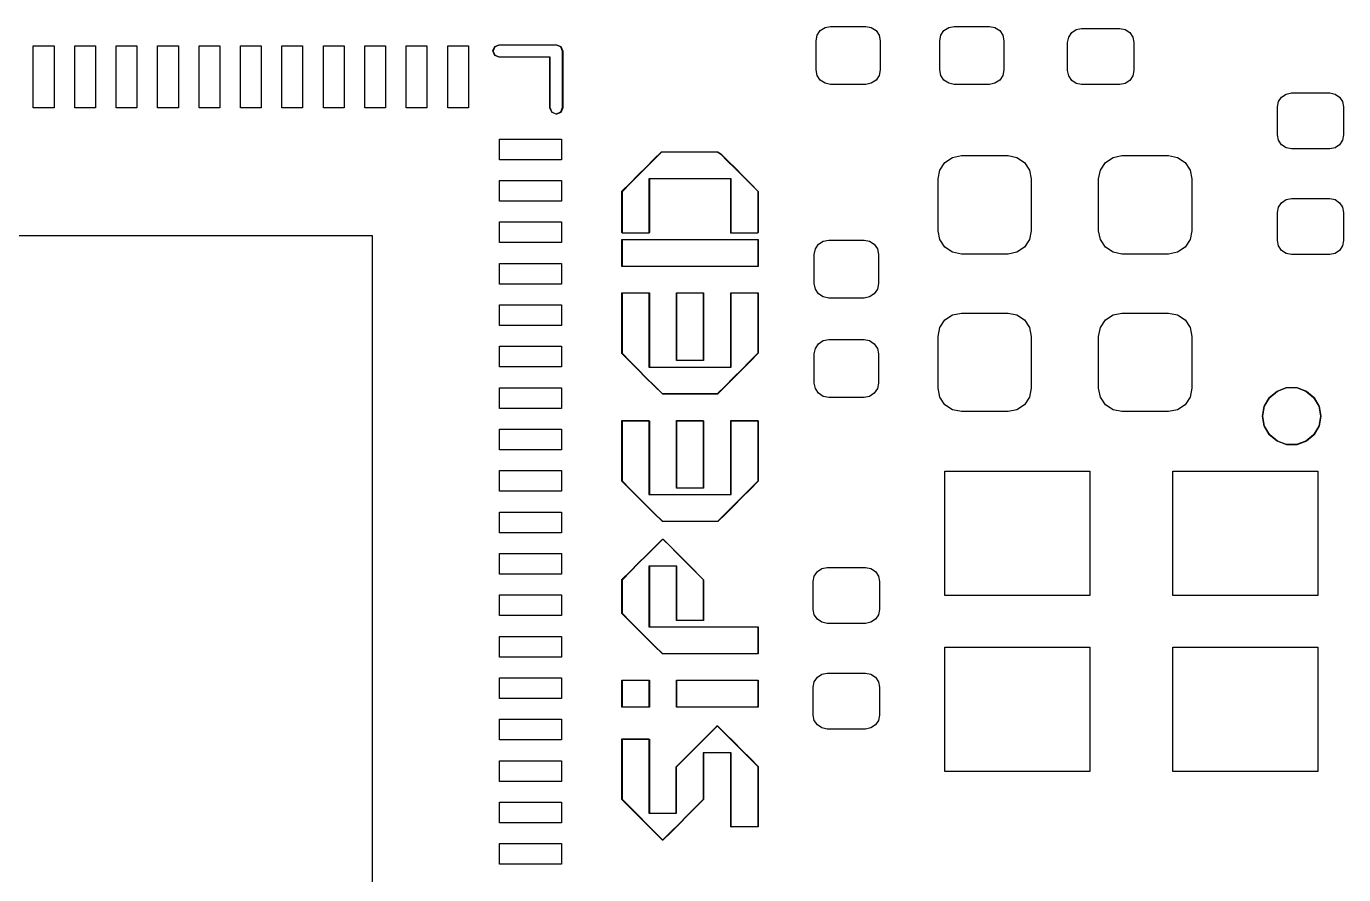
# Model space of a CAD drawing. Extents: x -4.6 to 74, y -9.9 to 22.
# Drawn here: x 28.34 to 41.04, y 5.79 to 13.96 of the extents above; entities that cross this region are included whole.
import ezdxf

# ---------------------------------------------------------------- set-up
doc = ezdxf.new("R2010")
doc.units = 0
doc.header["$MEASUREMENT"] = 0
doc.layers.get('0').update_dxf_attribs({"color": 252, "linetype": 'CONTINUOUS'})
doc.layers.add('BLACK', color=140, linetype='CONTINUOUS')
doc.layers.get('0').off()

# ---------------------------------------------------------------- blocks, each defined once
blk = doc.blocks.new('Tang_Nano_9K_3672-F_Mask')
at = {"layer": 'BLACK', "linetype": 'Continuous'}
for p, q in [((5.2748, -3.31014), (5.27521, -3.30803)), ((5.27521, -3.30803), (5.27641, -3.30624)), ((5.27641, -3.30624), (5.2782, -3.30505)), ((5.2782, -3.30505), (5.28031, -3.30463)), ((5.28031, -3.30463), (5.29369, -3.30463)), ((5.29369, -3.30463), (5.2958, -3.30505)), ((5.2958, -3.30505), (5.29759, -3.30624)), ((5.29759, -3.30624), (5.29879, -3.30803)), ((5.29879, -3.30803), (5.2992, -3.31014)), ((5.3218, -3.31014), (5.32221, -3.30803)), ((5.32221, -3.30803), (5.32341, -3.30624)), ((5.32341, -3.30624), (5.3252, -3.30505)), ((5.3252, -3.30505), (5.32731, -3.30463)), ((5.32731, -3.30463), (5.34069, -3.30463)), ((5.34069, -3.30463), (5.3428, -3.30505)), ((5.3428, -3.30505), (5.34459, -3.30624)), ((5.34459, -3.30624), (5.34579, -3.30803)), ((5.34579, -3.30803), (5.3462, -3.31014)), ((5.3704, -3.31076), (5.37081, -3.30873)), ((5.37081, -3.30873), (5.37196, -3.30701)), ((5.37196, -3.30701), (5.37368, -3.30585)), ((5.37368, -3.30585), (5.37572, -3.30545)), ((5.37572, -3.30545), (5.39028, -3.30545)), ((5.39028, -3.30545), (5.39232, -3.30585)), ((5.39232, -3.30585), (5.39404, -3.30701)), ((5.39404, -3.30701), (5.39519, -3.30873)), ((5.39519, -3.30873), (5.3956, -3.31076)), ((4.97732, -3.33565), (4.97732, -3.31203)), ((4.97732, -3.31203), (4.98519, -3.31203)), ((4.98519, -3.31203), (4.98519, -3.33565)), ((4.99307, -3.33565), (4.99307, -3.31203)), ((4.99307, -3.31203), (5.00094, -3.31203)), ((5.00094, -3.31203), (5.00094, -3.33565)), ((5.00881, -3.33565), (5.00881, -3.31203)), ((5.00881, -3.31203), (5.01669, -3.31203)), ((5.01669, -3.31203), (5.01669, -3.33565)), ((5.02456, -3.33565), (5.02456, -3.31203)), ((5.02456, -3.31203), (5.03244, -3.31203)), ((5.03244, -3.31203), (5.03244, -3.33565)), ((5.04031, -3.33565), (5.04031, -3.31203)), ((5.04031, -3.31203), (5.04819, -3.31203)), ((5.04819, -3.31203), (5.04819, -3.33565)), ((5.05606, -3.33565), (5.05606, -3.31203)), ((5.05606, -3.31203), (5.06393, -3.31203)), ((5.06393, -3.31203), (5.06393, -3.33565)), ((5.07181, -3.33565), (5.07181, -3.31203)), ((5.07181, -3.31203), (5.07968, -3.31203)), ((5.07968, -3.31203), (5.07968, -3.33565)), ((5.08756, -3.33565), (5.08756, -3.31203)), ((5.08756, -3.31203), (5.09543, -3.31203)), ((5.09543, -3.31203), (5.09543, -3.33565)), ((5.1033, -3.33565), (5.1033, -3.31203)), ((5.1033, -3.31203), (5.11118, -3.31203)), ((5.11118, -3.31203), (5.11118, -3.33565)), ((5.11905, -3.33565), (5.11905, -3.31203)), ((5.11905, -3.31203), (5.12693, -3.31203)), ((5.12693, -3.31203), (5.12693, -3.33565)), ((5.1348, -3.33565), (5.1348, -3.31203)), ((5.1348, -3.31203), (5.14267, -3.31203)), ((5.14267, -3.31203), (5.14267, -3.33565)), ((5.2748, -3.32117), (5.2748, -3.31014)), ((5.2992, -3.31014), (5.2992, -3.32117)), ((5.3218, -3.32117), (5.3218, -3.31014)), ((5.3462, -3.31014), (5.3462, -3.32117)), ((5.3704, -3.32139), (5.3704, -3.31076)), ((5.3956, -3.31076), (5.3956, -3.32139)), ((5.27521, -3.32327), (5.2748, -3.32117)), ((5.27641, -3.32506), (5.27521, -3.32327)), ((5.29879, -3.32327), (5.29759, -3.32506)), ((5.2992, -3.32117), (5.29879, -3.32327)), ((5.32221, -3.32327), (5.3218, -3.32117)), ((5.32341, -3.32506), (5.32221, -3.32327)), ((5.34579, -3.32327), (5.34459, -3.32506)), ((5.3462, -3.32117), (5.34579, -3.32327)), ((5.37081, -3.32343), (5.3704, -3.32139)), ((5.37196, -3.32515), (5.37081, -3.32343)), ((5.39519, -3.32343), (5.39404, -3.32515)), ((5.3956, -3.32139), (5.39519, -3.32343)), ((5.2782, -3.32626), (5.27641, -3.32506)), ((5.28031, -3.32668), (5.2782, -3.32626)), ((5.29369, -3.32668), (5.28031, -3.32668)), ((5.2958, -3.32626), (5.29369, -3.32668)), ((5.29759, -3.32506), (5.2958, -3.32626)), ((5.3252, -3.32626), (5.32341, -3.32506)), ((5.32731, -3.32668), (5.3252, -3.32626)), ((5.34069, -3.32668), (5.32731, -3.32668)), ((5.3428, -3.32626), (5.34069, -3.32668)), ((5.34459, -3.32506), (5.3428, -3.32626)), ((5.37368, -3.3263), (5.37196, -3.32515)), ((5.37572, -3.32671), (5.37368, -3.3263)), ((5.39028, -3.32671), (5.37572, -3.32671)), ((5.39232, -3.3263), (5.39028, -3.32671)), ((5.39404, -3.32515), (5.39232, -3.3263)), ((5.45012, -3.33525), (5.45052, -3.33321)), ((5.45052, -3.33321), (5.45167, -3.33149)), ((5.45167, -3.33149), (5.4534, -3.33034)), ((5.4534, -3.33034), (5.45543, -3.32993)), ((5.45543, -3.32993), (5.47, -3.32993)), ((5.47, -3.32993), (5.47203, -3.33034)), ((5.47203, -3.33034), (5.47376, -3.33149)), ((5.47376, -3.33149), (5.47491, -3.33321)), ((5.47491, -3.33321), (5.47531, -3.33525)), ((4.98519, -3.33565), (4.97732, -3.33565)), ((5.00094, -3.33565), (4.99307, -3.33565)), ((5.01669, -3.33565), (5.00881, -3.33565)), ((5.03244, -3.33565), (5.02456, -3.33565)), ((5.04819, -3.33565), (5.04031, -3.33565)), ((5.06393, -3.33565), (5.05606, -3.33565)), ((5.07968, -3.33565), (5.07181, -3.33565)), ((5.09543, -3.33565), (5.08756, -3.33565)), ((5.11118, -3.33565), (5.1033, -3.33565)), ((5.12693, -3.33565), (5.11905, -3.33565)), ((5.14267, -3.33565), (5.1348, -3.33565)), ((5.45012, -3.34588), (5.45012, -3.33525)), ((5.47531, -3.33525), (5.47531, -3.34588)), ((5.15448, -3.35534), (5.15448, -3.34746)), ((5.15448, -3.34746), (5.17811, -3.34746)), ((5.17811, -3.34746), (5.17811, -3.35534)), ((5.45052, -3.34791), (5.45012, -3.34588)), ((5.45167, -3.34963), (5.45052, -3.34791)), ((5.47491, -3.34791), (5.47376, -3.34963)), ((5.47531, -3.34588), (5.47491, -3.34791)), ((5.32665, -3.35442), (5.33004, -3.35375)), ((5.33004, -3.35375), (5.34776, -3.35375)), ((5.34776, -3.35375), (5.35115, -3.35442)), ((5.38767, -3.35442), (5.39106, -3.35375)), ((5.39106, -3.35375), (5.40878, -3.35375)), ((5.40878, -3.35375), (5.41217, -3.35442)), ((5.4534, -3.35079), (5.45167, -3.34963)), ((5.45543, -3.35119), (5.4534, -3.35079)), ((5.47, -3.35119), (5.45543, -3.35119)), ((5.47203, -3.35079), (5.47, -3.35119)), ((5.47376, -3.34963), (5.47203, -3.35079)), ((5.17811, -3.35534), (5.15448, -3.35534)), ((5.32118, -3.36261), (5.32186, -3.35922)), ((5.32186, -3.35922), (5.32378, -3.35634)), ((5.32378, -3.35634), (5.32665, -3.35442)), ((5.35115, -3.35442), (5.35402, -3.35634)), ((5.35402, -3.35634), (5.35594, -3.35922)), ((5.35594, -3.35922), (5.35661, -3.36261)), ((5.3822, -3.36261), (5.38288, -3.35922)), ((5.38288, -3.35922), (5.3848, -3.35634)), ((5.3848, -3.35634), (5.38767, -3.35442)), ((5.41217, -3.35442), (5.41504, -3.35634)), ((5.41504, -3.35634), (5.41696, -3.35922)), ((5.41696, -3.35922), (5.41764, -3.36261)), ((5.15448, -3.37109), (5.15448, -3.36321)), ((5.15448, -3.36321), (5.17811, -3.36321)), ((5.17811, -3.36321), (5.17811, -3.37109)), ((5.32118, -3.38229), (5.32118, -3.36261)), ((5.35661, -3.36261), (5.35661, -3.38229)), ((5.3822, -3.38229), (5.3822, -3.36261)), ((5.41764, -3.36261), (5.41764, -3.38229)), ((5.17811, -3.37109), (5.15448, -3.37109)), ((5.45012, -3.3754), (5.45052, -3.37337)), ((5.45052, -3.37337), (5.45167, -3.37165)), ((5.45167, -3.37165), (5.4534, -3.37049)), ((5.4534, -3.37049), (5.45543, -3.37009)), ((5.45543, -3.37009), (5.47, -3.37009)), ((5.47, -3.37009), (5.47203, -3.37049)), ((5.47203, -3.37049), (5.47376, -3.37165)), ((5.47376, -3.37165), (5.47491, -3.37337)), ((5.47491, -3.37337), (5.47531, -3.3754)), ((5.15448, -3.38683), (5.15448, -3.37896)), ((5.15448, -3.37896), (5.17811, -3.37896)), ((5.17811, -3.37896), (5.17811, -3.38683)), ((5.45012, -3.38603), (5.45012, -3.3754)), ((5.47531, -3.3754), (5.47531, -3.38603)), ((4.8407, -3.38408), (5.10606, -3.38408)), ((5.10606, -3.38408), (5.10606, -3.64943)), ((5.32186, -3.38568), (5.32118, -3.38229)), ((5.35661, -3.38229), (5.35594, -3.38568)), ((5.38288, -3.38568), (5.3822, -3.38229)), ((5.41764, -3.38229), (5.41696, -3.38568)), ((5.17811, -3.38683), (5.15448, -3.38683)), ((5.27413, -3.39135), (5.27455, -3.38924)), ((5.27455, -3.38924), (5.27575, -3.38745)), ((5.27575, -3.38745), (5.27754, -3.38626)), ((5.27754, -3.38626), (5.27965, -3.38584)), ((5.27965, -3.38584), (5.29303, -3.38584)), ((5.29303, -3.38584), (5.29514, -3.38626)), ((5.29514, -3.38626), (5.29693, -3.38745)), ((5.29693, -3.38745), (5.29812, -3.38924)), ((5.29812, -3.38924), (5.29854, -3.39135)), ((5.32378, -3.38856), (5.32186, -3.38568)), ((5.32665, -3.39048), (5.32378, -3.38856)), ((5.35402, -3.38856), (5.35115, -3.39048)), ((5.35594, -3.38568), (5.35402, -3.38856)), ((5.3848, -3.38856), (5.38288, -3.38568)), ((5.38767, -3.39048), (5.3848, -3.38856)), ((5.41504, -3.38856), (5.41217, -3.39048)), ((5.41696, -3.38568), (5.41504, -3.38856)), ((5.45052, -3.38807), (5.45012, -3.38603)), ((5.45167, -3.38979), (5.45052, -3.38807)), ((5.47491, -3.38807), (5.47376, -3.38979)), ((5.47531, -3.38603), (5.47491, -3.38807)), ((5.27413, -3.40237), (5.27413, -3.39135)), ((5.29854, -3.39135), (5.29854, -3.40237)), ((5.33004, -3.39115), (5.32665, -3.39048)), ((5.34776, -3.39115), (5.33004, -3.39115)), ((5.35115, -3.39048), (5.34776, -3.39115)), ((5.39106, -3.39115), (5.38767, -3.39048)), ((5.40878, -3.39115), (5.39106, -3.39115)), ((5.41217, -3.39048), (5.40878, -3.39115)), ((5.4534, -3.39094), (5.45167, -3.38979)), ((5.45543, -3.39135), (5.4534, -3.39094)), ((5.47, -3.39135), (5.45543, -3.39135)), ((5.47203, -3.39094), (5.47, -3.39135)), ((5.47376, -3.38979), (5.47203, -3.39094)), ((5.15448, -3.40258), (5.15448, -3.39471)), ((5.15448, -3.39471), (5.17811, -3.39471)), ((5.17811, -3.39471), (5.17811, -3.40258)), ((5.17811, -3.40258), (5.15448, -3.40258)), ((5.27455, -3.40448), (5.27413, -3.40237)), ((5.29854, -3.40237), (5.29812, -3.40448)), ((5.27575, -3.40627), (5.27455, -3.40448)), ((5.27754, -3.40746), (5.27575, -3.40627)), ((5.27965, -3.40788), (5.27754, -3.40746)), ((5.29303, -3.40788), (5.27965, -3.40788)), ((5.29514, -3.40746), (5.29303, -3.40788)), ((5.29693, -3.40627), (5.29514, -3.40746)), ((5.29812, -3.40448), (5.29693, -3.40627)), ((5.15448, -3.41833), (5.15448, -3.41046)), ((5.15448, -3.41046), (5.17811, -3.41046)), ((5.17811, -3.41046), (5.17811, -3.41833)), ((5.32378, -3.41619), (5.32665, -3.41427)), ((5.32665, -3.41427), (5.33004, -3.41359)), ((5.33004, -3.41359), (5.34776, -3.41359)), ((5.34776, -3.41359), (5.35115, -3.41427)), ((5.35115, -3.41427), (5.35402, -3.41619)), ((5.3848, -3.41619), (5.38767, -3.41427)), ((5.38767, -3.41427), (5.39106, -3.41359)), ((5.39106, -3.41359), (5.40878, -3.41359)), ((5.40878, -3.41359), (5.41217, -3.41427)), ((5.41217, -3.41427), (5.41504, -3.41619)), ((5.17811, -3.41833), (5.15448, -3.41833)), ((5.32118, -3.42245), (5.32185, -3.41906)), ((5.32185, -3.41906), (5.32378, -3.41619)), ((5.35402, -3.41619), (5.35594, -3.41906)), ((5.35594, -3.41906), (5.35661, -3.42245)), ((5.3822, -3.42245), (5.38288, -3.41906)), ((5.38288, -3.41906), (5.3848, -3.41619)), ((5.41504, -3.41619), (5.41696, -3.41906)), ((5.41696, -3.41906), (5.41764, -3.42245)), ((5.27575, -3.42525), (5.27754, -3.42405)), ((5.27754, -3.42405), (5.27965, -3.42363)), ((5.27965, -3.42363), (5.29303, -3.42363)), ((5.29303, -3.42363), (5.29514, -3.42405)), ((5.29514, -3.42405), (5.29693, -3.42525)), ((5.32118, -3.44214), (5.32118, -3.42245)), ((5.35661, -3.42245), (5.35661, -3.44214)), ((5.3822, -3.44214), (5.3822, -3.42245)), ((5.41764, -3.42245), (5.41764, -3.44214)), ((5.15448, -3.43408), (5.15448, -3.4262)), ((5.15448, -3.4262), (5.17811, -3.4262)), ((5.17811, -3.4262), (5.17811, -3.43408)), ((5.27413, -3.42914), (5.27455, -3.42703)), ((5.27413, -3.44017), (5.27413, -3.42914)), ((5.27455, -3.42703), (5.27575, -3.42525)), ((5.29693, -3.42525), (5.29812, -3.42703)), ((5.29812, -3.42703), (5.29854, -3.42914)), ((5.29854, -3.42914), (5.29854, -3.44017)), ((5.17811, -3.43408), (5.15448, -3.43408)), ((5.15448, -3.44983), (5.15448, -3.44195)), ((5.15448, -3.44195), (5.17811, -3.44195)), ((5.17811, -3.44195), (5.17811, -3.44983)), ((5.27455, -3.44228), (5.27413, -3.44017)), ((5.27575, -3.44406), (5.27455, -3.44228)), ((5.27754, -3.44526), (5.27575, -3.44406)), ((5.29693, -3.44406), (5.29514, -3.44526)), ((5.29812, -3.44228), (5.29693, -3.44406)), ((5.29854, -3.44017), (5.29812, -3.44228)), ((5.32185, -3.44553), (5.32118, -3.44214)), ((5.35661, -3.44214), (5.35594, -3.44553)), ((5.38288, -3.44553), (5.3822, -3.44214)), ((5.41764, -3.44214), (5.41696, -3.44553)), ((5.27965, -3.44568), (5.27754, -3.44526)), ((5.29303, -3.44568), (5.27965, -3.44568)), ((5.29514, -3.44526), (5.29303, -3.44568)), ((5.32378, -3.4484), (5.32185, -3.44553)), ((5.32665, -3.45032), (5.32378, -3.4484)), ((5.35402, -3.4484), (5.35115, -3.45032)), ((5.35594, -3.44553), (5.35402, -3.4484)), ((5.3848, -3.4484), (5.38288, -3.44553)), ((5.38767, -3.45032), (5.3848, -3.4484)), ((5.41504, -3.4484), (5.41217, -3.45032)), ((5.41696, -3.44553), (5.41504, -3.4484)), ((5.17811, -3.44983), (5.15448, -3.44983)), ((5.33004, -3.45099), (5.32665, -3.45032)), ((5.34776, -3.45099), (5.33004, -3.45099)), ((5.35115, -3.45032), (5.34776, -3.45099)), ((5.39106, -3.45099), (5.38767, -3.45032)), ((5.40878, -3.45099), (5.39106, -3.45099)), ((5.41217, -3.45032), (5.40878, -3.45099)), ((5.15448, -3.46557), (5.15448, -3.4577)), ((5.15448, -3.4577), (5.17811, -3.4577)), ((5.17811, -3.4577), (5.17811, -3.46557)), ((5.17811, -3.46557), (5.15448, -3.46557)), ((5.15448, -3.48132), (5.15448, -3.47345)), ((5.15448, -3.47345), (5.17811, -3.47345)), ((5.17811, -3.47345), (5.17811, -3.48132)), ((5.32374, -3.52088), (5.32374, -3.47363)), ((5.32374, -3.47363), (5.37886, -3.47363)), ((5.37886, -3.47363), (5.37886, -3.52088)), ((5.41035, -3.52088), (5.41035, -3.47363)), ((5.41035, -3.47363), (5.46547, -3.47363)), ((5.46547, -3.47363), (5.46547, -3.52088)), ((5.17811, -3.48132), (5.15448, -3.48132)), ((5.15448, -3.49707), (5.15448, -3.4892)), ((5.15448, -3.4892), (5.17811, -3.4892)), ((5.17811, -3.4892), (5.17811, -3.49707)), ((5.17811, -3.49707), (5.15448, -3.49707)), ((5.15448, -3.51282), (5.15448, -3.50494)), ((5.15448, -3.50494), (5.17811, -3.50494)), ((5.17811, -3.50494), (5.17811, -3.51282)), ((5.17811, -3.51282), (5.15448, -3.51282)), ((5.27374, -3.51556), (5.27414, -3.51353)), ((5.27414, -3.51353), (5.2753, -3.5118)), ((5.2753, -3.5118), (5.27702, -3.51065)), ((5.27702, -3.51065), (5.27906, -3.51025)), ((5.27906, -3.51025), (5.29362, -3.51025)), ((5.29362, -3.51025), (5.29566, -3.51065)), ((5.29566, -3.51065), (5.29738, -3.5118)), ((5.29738, -3.5118), (5.29853, -3.51353)), ((5.29853, -3.51353), (5.29894, -3.51556)), ((5.27374, -3.52619), (5.27374, -3.51556)), ((5.29894, -3.51556), (5.29894, -3.52619)), ((5.15448, -3.52857), (5.15448, -3.52069)), ((5.15448, -3.52069), (5.17811, -3.52069)), ((5.17811, -3.52069), (5.17811, -3.52857)), ((5.37886, -3.52088), (5.32374, -3.52088)), ((5.46547, -3.52088), (5.41035, -3.52088)), ((5.17811, -3.52857), (5.15448, -3.52857)), ((5.27414, -3.52822), (5.27374, -3.52619)), ((5.2753, -3.52995), (5.27414, -3.52822)), ((5.29853, -3.52822), (5.29738, -3.52995)), ((5.29894, -3.52619), (5.29853, -3.52822)), ((5.27702, -3.5311), (5.2753, -3.52995)), ((5.27906, -3.53151), (5.27702, -3.5311)), ((5.29362, -3.53151), (5.27906, -3.53151)), ((5.29566, -3.5311), (5.29362, -3.53151)), ((5.29738, -3.52995), (5.29566, -3.5311)), ((5.15448, -3.54431), (5.15448, -3.53644)), ((5.15448, -3.53644), (5.17811, -3.53644)), ((5.17811, -3.53644), (5.17811, -3.54431)), ((5.17811, -3.54431), (5.15448, -3.54431)), ((5.32374, -3.5878), (5.32374, -3.54056)), ((5.32374, -3.54056), (5.37886, -3.54056)), ((5.37886, -3.54056), (5.37886, -3.5878)), ((5.41035, -3.5878), (5.41035, -3.54056)), ((5.41035, -3.54056), (5.46547, -3.54056)), ((5.46547, -3.54056), (5.46547, -3.5878)), ((5.15448, -3.56006), (5.15448, -3.55219)), ((5.15448, -3.55219), (5.17811, -3.55219)), ((5.17811, -3.55219), (5.17811, -3.56006)), ((5.27374, -3.55572), (5.27414, -3.55368)), ((5.27414, -3.55368), (5.2753, -3.55196)), ((5.2753, -3.55196), (5.27702, -3.55081)), ((5.27702, -3.55081), (5.27906, -3.5504)), ((5.27906, -3.5504), (5.29362, -3.5504)), ((5.29362, -3.5504), (5.29566, -3.55081)), ((5.29566, -3.55081), (5.29738, -3.55196)), ((5.29738, -3.55196), (5.29853, -3.55368)), ((5.29853, -3.55368), (5.29894, -3.55572)), ((5.27374, -3.56635), (5.27374, -3.55572)), ((5.29894, -3.55572), (5.29894, -3.56635)), ((5.17811, -3.56006), (5.15448, -3.56006)), ((5.15448, -3.57581), (5.15448, -3.56794)), ((5.15448, -3.56794), (5.17811, -3.56794)), ((5.17811, -3.56794), (5.17811, -3.57581)), ((5.27414, -3.56838), (5.27374, -3.56635)), ((5.2753, -3.57011), (5.27414, -3.56838)), ((5.29853, -3.56838), (5.29738, -3.57011)), ((5.29894, -3.56635), (5.29853, -3.56838)), ((5.27702, -3.57126), (5.2753, -3.57011)), ((5.27906, -3.57166), (5.27702, -3.57126)), ((5.29362, -3.57166), (5.27906, -3.57166)), ((5.29566, -3.57126), (5.29362, -3.57166)), ((5.29738, -3.57011), (5.29566, -3.57126)), ((5.17811, -3.57581), (5.15448, -3.57581)), ((5.15448, -3.59156), (5.15448, -3.58369)), ((5.15448, -3.58369), (5.17811, -3.58369)), ((5.17811, -3.58369), (5.17811, -3.59156)), ((5.37886, -3.5878), (5.32374, -3.5878)), ((5.46547, -3.5878), (5.41035, -3.5878)), ((5.17811, -3.59156), (5.15448, -3.59156)), ((5.15448, -3.60731), (5.15448, -3.59943)), ((5.15448, -3.59943), (5.17811, -3.59943)), ((5.17811, -3.59943), (5.17811, -3.60731)), ((5.17811, -3.60731), (5.15448, -3.60731)), ((5.15448, -3.62306), (5.15448, -3.61518)), ((5.15448, -3.61518), (5.17811, -3.61518)), ((5.17811, -3.61518), (5.17811, -3.62306)), ((5.17811, -3.62306), (5.15448, -3.62306))]:
    blk.add_line(p, q, dxfattribs=at)
blk = doc.blocks.new('Tang_Nano_9K_3672-F_Silkscreen')
at = {"layer": 'BLACK', "linetype": 'Continuous'}
for p, q in [((5.15212, -3.314), (5.15281, -3.31233)), ((5.15281, -3.31567), (5.15212, -3.314)), ((5.15281, -3.31233), (5.15448, -3.31164)), ((5.15448, -3.31164), (5.17614, -3.31164)), ((5.17614, -3.31164), (5.17781, -3.31233)), ((5.17781, -3.31233), (5.1785, -3.314)), ((5.1785, -3.314), (5.1785, -3.33565)), ((5.15448, -3.31636), (5.15281, -3.31567)), ((5.17378, -3.31636), (5.15448, -3.31636)), ((5.17378, -3.33565), (5.17378, -3.31636)), ((5.17447, -3.33732), (5.17378, -3.33565)), ((5.17614, -3.33802), (5.17447, -3.33732)), ((5.17781, -3.33732), (5.17614, -3.33802)), ((5.1785, -3.33565), (5.17781, -3.33732)), ((5.21328, -3.35518), (5.2162, -3.35231)), ((5.2162, -3.35231), (5.23744, -3.35231)), ((5.23744, -3.35231), (5.23876, -3.3532)), ((5.23876, -3.3532), (5.24134, -3.35585)), ((5.20732, -3.36112), (5.21032, -3.35811)), ((5.21032, -3.35811), (5.21328, -3.35518)), ((5.24134, -3.35585), (5.24413, -3.35858)), ((5.24413, -3.35858), (5.24697, -3.36141)), ((5.20118, -3.36733), (5.20427, -3.36419)), ((5.20427, -3.36419), (5.20732, -3.36112)), ((5.24256, -3.36257), (5.21144, -3.36257)), ((5.21144, -3.36257), (5.21144, -3.38295)), ((5.24256, -3.3832), (5.24256, -3.36257)), ((5.24697, -3.36141), (5.24987, -3.36432)), ((5.20118, -3.38295), (5.20118, -3.36733)), ((5.24987, -3.36432), (5.25282, -3.36733)), ((5.25282, -3.36733), (5.25282, -3.38295)), ((5.20143, -3.3832), (5.20118, -3.38295)), ((5.21119, -3.3832), (5.20143, -3.3832)), ((5.21144, -3.38295), (5.21119, -3.3832)), ((5.25257, -3.3832), (5.24256, -3.3832)), ((5.25282, -3.38295), (5.25257, -3.3832)), ((5.20118, -3.39589), (5.20118, -3.38564)), ((5.20118, -3.38564), (5.25282, -3.38564)), ((5.25282, -3.38564), (5.25282, -3.39589)), ((5.25282, -3.39589), (5.20118, -3.39589)), ((5.20118, -3.42897), (5.20118, -3.4059)), ((5.20118, -3.4059), (5.21144, -3.4059)), ((5.21144, -3.4059), (5.21144, -3.4341)), ((5.22193, -3.43166), (5.22193, -3.4059)), ((5.22193, -3.4059), (5.23207, -3.4059)), ((5.23207, -3.4059), (5.23207, -3.43166)), ((5.24256, -3.4341), (5.24256, -3.4059)), ((5.24256, -3.4059), (5.25282, -3.4059)), ((5.25282, -3.4059), (5.25282, -3.42885)), ((5.20418, -3.43202), (5.20118, -3.42897)), ((5.25282, -3.42885), (5.24979, -3.43193)), ((5.20722, -3.43508), (5.20418, -3.43202)), ((5.21144, -3.4341), (5.24256, -3.4341)), ((5.23207, -3.43166), (5.22193, -3.43166)), ((5.24979, -3.43193), (5.24672, -3.43502)), ((5.21029, -3.43816), (5.20722, -3.43508)), ((5.21341, -3.44125), (5.21029, -3.43816)), ((5.24362, -3.43812), (5.24048, -3.44123)), ((5.24672, -3.43502), (5.24362, -3.43812)), ((5.21656, -3.44435), (5.21341, -3.44125)), ((5.23731, -3.44435), (5.21656, -3.44435)), ((5.24048, -3.44123), (5.23731, -3.44435)), ((5.4472, -3.44569), (5.45013, -3.44324)), ((5.45013, -3.44324), (5.45372, -3.44193)), ((5.45372, -3.44193), (5.45754, -3.44193)), ((5.45754, -3.44193), (5.46113, -3.44324)), ((5.46113, -3.44324), (5.46406, -3.44569)), ((5.44463, -3.45277), (5.44529, -3.449)), ((5.44529, -3.449), (5.4472, -3.44569)), ((5.46406, -3.44569), (5.46597, -3.449)), ((5.46597, -3.449), (5.46663, -3.45277)), ((5.44529, -3.45653), (5.44463, -3.45277)), ((5.46663, -3.45277), (5.46597, -3.45653)), ((5.20118, -3.47743), (5.20118, -3.45448)), ((5.20118, -3.45448), (5.21144, -3.45448)), ((5.21144, -3.45448), (5.21144, -3.48256)), ((5.22193, -3.48012), (5.22193, -3.45448)), ((5.22193, -3.45448), (5.23207, -3.45448)), ((5.23207, -3.45448), (5.23207, -3.48012)), ((5.24256, -3.48256), (5.24256, -3.45448)), ((5.24256, -3.45448), (5.25282, -3.45448)), ((5.25282, -3.45448), (5.25282, -3.47743)), ((5.4472, -3.45984), (5.44529, -3.45653)), ((5.46597, -3.45653), (5.46406, -3.45984)), ((5.45013, -3.46229), (5.4472, -3.45984)), ((5.45372, -3.4636), (5.45013, -3.46229)), ((5.45754, -3.4636), (5.45372, -3.4636)), ((5.46113, -3.46229), (5.45754, -3.4636)), ((5.46406, -3.45984), (5.46113, -3.46229)), ((5.20418, -3.48048), (5.20118, -3.47743)), ((5.25282, -3.47743), (5.24971, -3.48059)), ((5.20722, -3.48354), (5.20418, -3.48048)), ((5.21029, -3.48662), (5.20722, -3.48354)), ((5.21144, -3.48256), (5.24256, -3.48256)), ((5.23207, -3.48012), (5.22193, -3.48012)), ((5.24662, -3.4837), (5.24355, -3.48678)), ((5.24971, -3.48059), (5.24662, -3.4837)), ((5.21341, -3.48971), (5.21029, -3.48662)), ((5.24355, -3.48678), (5.24048, -3.48982)), ((5.21656, -3.49281), (5.21341, -3.48971)), ((5.23744, -3.49281), (5.21656, -3.49281)), ((5.24048, -3.48982), (5.23744, -3.49281)), ((5.21045, -3.50556), (5.21352, -3.50253)), ((5.21352, -3.50253), (5.21656, -3.49953)), ((5.21656, -3.49953), (5.21669, -3.49953)), ((5.21669, -3.49953), (5.21736, -3.50014)), ((5.21736, -3.50014), (5.21923, -3.50199)), ((5.21923, -3.50199), (5.22231, -3.50507)), ((5.20429, -3.51176), (5.20738, -3.50864)), ((5.20738, -3.50864), (5.21045, -3.50556)), ((5.22231, -3.50507), (5.22659, -3.50937)), ((5.22659, -3.50937), (5.23207, -3.51491)), ((5.20118, -3.51491), (5.20429, -3.51176)), ((5.22193, -3.50978), (5.21144, -3.50978)), ((5.21144, -3.50978), (5.21144, -3.53285)), ((5.22193, -3.53041), (5.22193, -3.50978)), ((5.20118, -3.52773), (5.20118, -3.51491)), ((5.23207, -3.51491), (5.23207, -3.53041)), ((5.20418, -3.53077), (5.20118, -3.52773)), ((5.20722, -3.53384), (5.20418, -3.53077)), ((5.21029, -3.53691), (5.20722, -3.53384)), ((5.21144, -3.53285), (5.25282, -3.53285)), ((5.23207, -3.53041), (5.22193, -3.53041)), ((5.25282, -3.53285), (5.25282, -3.54311)), ((5.21341, -3.54), (5.21029, -3.53691)), ((5.21656, -3.54311), (5.21341, -3.54)), ((5.25282, -3.54311), (5.21656, -3.54311)), ((5.20118, -3.56337), (5.20118, -3.55312)), ((5.20118, -3.55312), (5.21144, -3.55312)), ((5.21144, -3.55312), (5.21144, -3.56337)), ((5.22193, -3.56337), (5.22193, -3.55312)), ((5.22193, -3.55312), (5.25282, -3.55312)), ((5.25282, -3.55312), (5.25282, -3.56337)), ((5.21144, -3.56337), (5.20118, -3.56337)), ((5.25282, -3.56337), (5.22193, -3.56337)), ((5.22181, -3.58608), (5.23719, -3.57057)), ((5.23719, -3.57057), (5.23719, -3.57045)), ((5.23719, -3.57045), (5.23731, -3.57045)), ((5.23731, -3.57045), (5.2404, -3.57348)), ((5.2404, -3.57348), (5.24349, -3.57655)), ((5.20118, -3.59841), (5.20118, -3.57546)), ((5.20118, -3.57546), (5.21144, -3.57546)), ((5.21144, -3.57546), (5.21144, -3.60365)), ((5.24349, -3.57655), (5.24659, -3.57965)), ((5.24256, -3.58071), (5.23207, -3.58071)), ((5.23207, -3.58071), (5.23207, -3.59841)), ((5.24256, -3.6089), (5.24256, -3.58071)), ((5.24659, -3.57965), (5.2497, -3.58279)), ((5.2497, -3.58279), (5.25282, -3.58595)), ((5.22181, -3.60365), (5.22181, -3.58608)), ((5.25282, -3.58595), (5.25282, -3.60878)), ((5.21656, -3.61391), (5.20118, -3.59841)), ((5.23207, -3.59841), (5.22903, -3.60149)), ((5.21144, -3.60365), (5.22181, -3.60365)), ((5.22597, -3.60458), (5.22287, -3.60768)), ((5.22903, -3.60149), (5.22597, -3.60458)), ((5.22287, -3.60768), (5.21973, -3.61079)), ((5.24281, -3.60878), (5.24256, -3.6089)), ((5.25282, -3.60878), (5.24281, -3.60878)), ((5.21973, -3.61079), (5.21656, -3.61391))]:
    blk.add_line(p, q, dxfattribs=at)

msp = doc.modelspace()

# ---------------------------------------------------------------- linework, layer by layer
at = {"layer": 'BLACK', "linetype": 'Continuous'}
for p, q in [((32.83777, 13.72687), (32.85526, 13.7692)), ((32.85526, 13.68453), (32.83777, 13.72687)), ((32.85526, 13.7692), (32.8976, 13.7867)), ((32.8976, 13.7867), (33.44672, 13.7867)), ((33.44672, 13.7867), (33.48906, 13.7692)), ((33.48906, 13.7692), (33.50656, 13.72687)), ((33.50656, 13.72687), (33.50656, 13.17799)), ((32.8976, 13.66704), (32.85526, 13.68453)), ((33.38689, 13.66704), (32.8976, 13.66704)), ((33.38689, 13.17799), (33.38689, 13.66704)), ((33.40439, 13.13565), (33.38689, 13.17799)), ((33.44672, 13.11791), (33.40439, 13.13565)), ((33.48906, 13.13565), (33.44672, 13.11791)), ((33.50656, 13.17799), (33.48906, 13.13565)), ((34.3883, 12.68286), (34.46233, 12.75563)), ((34.46233, 12.75563), (35.00081, 12.75563)), ((35.00081, 12.75563), (35.03428, 12.73306)), ((35.03428, 12.73306), (35.09969, 12.66588)), ((34.23721, 12.53227), (34.31326, 12.60858)), ((34.31326, 12.60858), (34.3883, 12.68286)), ((35.09969, 12.66588), (35.17042, 12.59667)), ((35.17042, 12.59667), (35.24242, 12.52492)), ((34.08154, 12.37484), (34.15988, 12.45444)), ((34.15988, 12.45444), (34.23721, 12.53227)), ((35.13062, 12.49551), (34.34166, 12.49551)), ((34.34166, 12.49551), (34.34166, 11.97883)), ((35.13062, 11.9725), (35.13062, 12.49551)), ((35.24242, 12.52492), (35.31594, 12.45115)), ((35.31594, 12.45115), (35.39073, 12.37484)), ((34.08154, 11.97883), (34.08154, 12.37484)), ((35.39073, 12.37484), (35.39073, 11.97883)), ((34.08788, 11.9725), (34.08154, 11.97883)), ((34.33532, 11.9725), (34.08788, 11.9725)), ((34.34166, 11.97883), (34.33532, 11.9725)), ((35.38439, 11.9725), (35.13062, 11.9725)), ((35.39073, 11.97883), (35.38439, 11.9725)), ((34.08154, 11.65078), (34.08154, 11.91064)), ((34.08154, 11.91064), (35.39073, 11.91064)), ((35.39073, 11.91064), (35.39073, 11.65078)), ((35.39073, 11.65078), (34.08154, 11.65078)), ((34.08154, 10.81213), (34.08154, 11.397)), ((34.08154, 11.397), (34.34166, 11.397)), ((34.34166, 11.397), (34.34166, 10.68207)), ((34.6076, 10.74393), (34.6076, 11.397)), ((34.6076, 11.397), (34.86467, 11.397)), ((34.86467, 11.397), (34.86467, 10.74393)), ((35.13062, 10.68207), (35.13062, 11.397)), ((35.13062, 11.397), (35.39073, 11.397)), ((35.39073, 11.397), (35.39073, 10.81517)), ((34.1576, 10.7348), (34.08154, 10.81213)), ((35.39073, 10.81517), (35.31391, 10.73709)), ((34.23467, 10.65723), (34.1576, 10.7348)), ((34.34166, 10.68207), (35.13062, 10.68207)), ((34.86467, 10.74393), (34.6076, 10.74393)), ((35.31391, 10.73709), (35.23608, 10.65875)), ((34.3125, 10.57914), (34.23467, 10.65723)), ((34.3916, 10.5008), (34.3125, 10.57914)), ((35.15749, 10.58016), (35.07788, 10.50131)), ((35.23608, 10.65875), (35.15749, 10.58016)), ((34.47146, 10.42221), (34.3916, 10.5008)), ((34.99752, 10.42221), (34.47146, 10.42221)), ((35.07788, 10.50131), (34.99752, 10.42221)), ((40.31868, 10.38824), (40.39296, 10.45035)), ((40.39296, 10.45035), (40.48398, 10.48356)), ((40.48398, 10.48356), (40.58082, 10.48356)), ((40.58082, 10.48356), (40.67184, 10.45035)), ((40.67184, 10.45035), (40.74612, 10.38824)), ((40.25353, 10.20875), (40.27026, 10.30432)), ((40.27026, 10.30432), (40.31868, 10.38824)), ((40.74612, 10.38824), (40.79454, 10.30432)), ((40.79454, 10.30432), (40.81127, 10.20875)), ((34.08154, 9.58356), (34.08154, 10.16539)), ((34.08154, 10.16539), (34.34166, 10.16539)), ((34.34166, 10.16539), (34.34166, 9.45351)), ((34.6076, 9.51537), (34.6076, 10.16539)), ((34.6076, 10.16539), (34.86467, 10.16539)), ((34.86467, 10.16539), (34.86467, 9.51537)), ((35.13062, 9.45351), (35.13062, 10.16539)), ((35.13062, 10.16539), (35.39073, 10.16539)), ((35.39073, 10.16539), (35.39073, 9.58356)), ((40.27026, 10.11342), (40.25353, 10.20875)), ((40.81127, 10.20875), (40.79454, 10.11342)), ((40.31868, 10.02951), (40.27026, 10.11342)), ((40.39296, 9.96739), (40.31868, 10.02951)), ((40.74612, 10.02951), (40.67184, 9.96739)), ((40.79454, 10.11342), (40.74612, 10.02951)), ((40.48398, 9.93418), (40.39296, 9.96739)), ((40.58082, 9.93418), (40.48398, 9.93418)), ((40.67184, 9.96739), (40.58082, 9.93418)), ((34.1576, 9.50624), (34.08154, 9.58356)), ((35.39073, 9.58356), (35.31188, 9.50345)), ((34.23467, 9.42866), (34.1576, 9.50624)), ((34.3125, 9.35058), (34.23467, 9.42866)), ((34.34166, 9.45351), (35.13062, 9.45351)), ((34.86467, 9.51537), (34.6076, 9.51537)), ((35.23355, 9.4246), (35.15571, 9.34652)), ((35.31188, 9.50345), (35.23355, 9.4246)), ((34.3916, 9.27224), (34.3125, 9.35058)), ((34.47146, 9.19365), (34.3916, 9.27224)), ((35.07788, 9.26945), (35.00081, 9.19365)), ((35.15571, 9.34652), (35.07788, 9.26945)), ((35.00081, 9.19365), (34.47146, 9.19365)), ((34.39439, 8.94722), (34.47146, 9.02328)), ((34.47146, 9.02328), (34.47475, 9.02328)), ((34.47475, 9.02328), (34.49174, 9.00782)), ((34.31656, 8.87041), (34.39439, 8.94722)), ((34.49174, 9.00782), (34.53915, 8.96091)), ((34.53915, 8.96091), (34.61723, 8.88283)), ((34.16039, 8.71322), (34.23873, 8.79232)), ((34.23873, 8.79232), (34.31656, 8.87041)), ((34.6076, 8.76342), (34.34166, 8.76342)), ((34.34166, 8.76342), (34.34166, 8.17855)), ((34.6076, 8.24041), (34.6076, 8.76342)), ((34.61723, 8.88283), (34.72574, 8.77381)), ((34.72574, 8.77381), (34.86467, 8.63336)), ((34.08154, 8.63336), (34.16039, 8.71322)), ((34.08154, 8.30835), (34.08154, 8.63336)), ((34.86467, 8.63336), (34.86467, 8.24041)), ((34.1576, 8.23128), (34.08154, 8.30835)), ((34.23467, 8.15345), (34.1576, 8.23128)), ((34.3125, 8.07562), (34.23467, 8.15345)), ((34.34166, 8.17855), (35.39073, 8.17855)), ((34.86467, 8.24041), (34.6076, 8.24041)), ((35.39073, 8.17855), (35.39073, 7.91843)), ((34.3916, 7.99728), (34.3125, 8.07562)), ((34.47146, 7.91843), (34.3916, 7.99728)), ((35.39073, 7.91843), (34.47146, 7.91843)), ((34.08154, 7.4048), (34.08154, 7.66466)), ((34.08154, 7.66466), (34.34166, 7.66466)), ((34.34166, 7.66466), (34.34166, 7.4048)), ((34.6076, 7.4048), (34.6076, 7.66466)), ((34.6076, 7.66466), (35.39073, 7.66466)), ((35.39073, 7.66466), (35.39073, 7.4048)), ((34.34166, 7.4048), (34.08154, 7.4048)), ((35.39073, 7.4048), (34.6076, 7.4048)), ((34.60456, 6.82905), (34.99447, 7.22226)), ((34.99447, 7.22226), (34.99447, 7.2253)), ((34.99447, 7.2253), (34.99752, 7.2253)), ((34.99752, 7.2253), (35.07585, 7.14849)), ((35.07585, 7.14849), (35.15419, 7.07066)), ((34.08154, 6.51646), (34.08154, 7.09829)), ((34.08154, 7.09829), (34.34166, 7.09829)), ((34.34166, 7.09829), (34.34166, 6.38361)), ((35.15419, 7.07066), (35.23278, 6.99207)), ((35.23278, 6.99207), (35.31163, 6.91246)), ((35.13062, 6.96519), (34.86467, 6.96519)), ((34.86467, 6.96519), (34.86467, 6.51646)), ((35.13062, 6.25051), (35.13062, 6.96519)), ((35.31163, 6.91246), (35.39073, 6.83235)), ((34.60456, 6.38361), (34.60456, 6.82905)), ((35.39073, 6.83235), (35.39073, 6.25356)), ((34.47146, 6.1235), (34.08154, 6.51646)), ((34.86467, 6.51646), (34.7876, 6.43837)), ((34.34166, 6.38361), (34.60456, 6.38361)), ((34.71002, 6.36004), (34.63143, 6.28144)), ((34.7876, 6.43837), (34.71002, 6.36004)), ((34.63143, 6.28144), (34.55183, 6.2026)), ((35.13695, 6.25356), (35.13062, 6.25051)), ((35.39073, 6.25356), (35.13695, 6.25356)), ((34.55183, 6.2026), (34.47146, 6.1235))]:
    msp.add_line(p, q, dxfattribs=at)

# ---------------------------------------------------------------- block references
at = {"linetype": 'Continuous', "xscale": 25.35216, "yscale": 25.35216, "zscale": 25.35216}
for name in ['Tang_Nano_9K_3672-F_Mask', 'Tang_Nano_9K_3672-F_Silkscreen']:
    msp.add_blockref(name, (-97.77587, 97.74348), dxfattribs=at)

doc.saveas('drawing.dxf')
